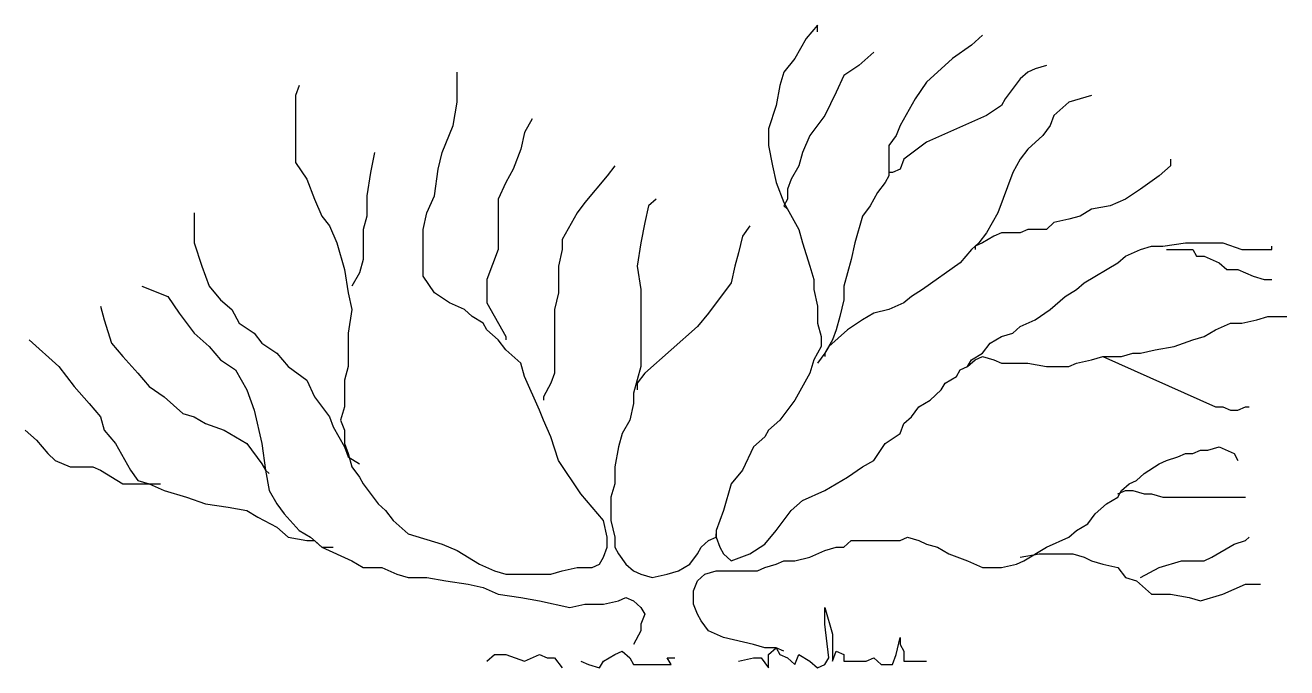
# Model space of a CAD drawing. Extents: x -0.59 to 0.59, y -0.02 to 0.57.
import ezdxf

# ---------------------------------------------------------------- set-up
doc = ezdxf.new("R2010")
doc.units = 0
doc.header["$LTSCALE"] = 100
doc.header["$MEASUREMENT"] = 0
doc.layers.add('P-ARVORE', color=2, linetype='CONTINUOUS')

msp = doc.modelspace()

# ---------------------------------------------------------------- linework, layer by layer
at = {"layer": 'P-ARVORE'}
for p, q in [((0.4745, 0.3654), (0.499, 0.3654)), ((0.499, 0.3654), (0.5025, 0.3592)), ((0.5025, 0.3592), (0.5095, 0.3592)), ((0.5095, 0.3592), (0.5235, 0.3529)), ((0.5235, 0.3529), (0.5305, 0.3467)), ((0.5305, 0.3467), (0.541, 0.3467)), ((0.541, 0.3467), (0.555, 0.3405)), ((0.555, 0.3405), (0.5655, 0.3373)), ((0.5655, 0.3373), (0.5724, 0.3373))]:
    msp.add_line(p, q, dxfattribs=at)
for points in [[(0.1493, 0.5682), (0.1493, 0.5745), (0.1389, 0.562), (0.1284, 0.5433), (0.1179, 0.5308), (0.1144, 0.5183), (0.1109, 0.4996), (0.1039, 0.4778), (0.1039, 0.4622), (0.1074, 0.4434), (0.1109, 0.4278), (0.1179, 0.4091), (0.1319, 0.3841), (0.1354, 0.3717), (0.1424, 0.3498), (0.1459, 0.3373), (0.1459, 0.328), (0.1493, 0.3124), (0.1493, 0.2968), (0.1528, 0.2843), (0.1528, 0.2749), (0.1459, 0.2625), (0.1424, 0.25), (0.1284, 0.225), (0.1144, 0.2063), (0.1039, 0.1969), (0.1004, 0.1907), (0.0899, 0.1813), (0.0794, 0.1595), (0.0689, 0.147), (0.0619, 0.122), (0.0549, 0.1033), (0.0549, 0.0971), (0.0584, 0.0877), (0.0619, 0.0815), (0.0689, 0.0752), (0.0864, 0.0815), (0.1004, 0.0908), (0.1109, 0.1033), (0.1249, 0.122), (0.1354, 0.1314), (0.1563, 0.1408), (0.1773, 0.1532), (0.1913, 0.1626), (0.2018, 0.1688), (0.2123, 0.1844), (0.2263, 0.1938), (0.2298, 0.2032), (0.2368, 0.2094), (0.2438, 0.2188), (0.2542, 0.225), (0.2647, 0.2344), (0.2682, 0.2406), (0.2787, 0.2469), (0.2822, 0.2531), (0.2892, 0.2562), (0.2962, 0.2625), (0.3032, 0.2656), (0.3137, 0.2625), (0.3207, 0.2593), (0.3452, 0.2593), (0.3626, 0.2562), (0.3836, 0.2562), (0.3906, 0.2593), (0.4046, 0.2625), (0.4151, 0.2656), (0.4326, 0.2656), (0.4431, 0.2687), (0.4501, 0.2687), (0.464, 0.2718), (0.4815, 0.2749), (0.499, 0.2812), (0.5095, 0.2843), (0.52, 0.2905), (0.534, 0.2968), (0.5445, 0.2968), (0.5585, 0.2999), (0.5689, 0.303), (0.5864, 0.303)], [(0.3032, 0.5651), (0.2927, 0.5558), (0.2752, 0.5433), (0.2508, 0.5214), (0.2403, 0.5058), (0.2263, 0.4809), (0.2228, 0.4715), (0.2158, 0.4622), (0.2158, 0.4341), (0.2123, 0.4278), (0.2053, 0.4185), (0.1983, 0.406), (0.1913, 0.3966), (0.1843, 0.3717), (0.1808, 0.3561), (0.1738, 0.3311), (0.1738, 0.3186), (0.1703, 0.303), (0.1668, 0.2905), (0.1633, 0.2812), (0.1563, 0.2687), (0.1493, 0.2593)], [(0.2018, 0.5495), (0.1878, 0.537), (0.1738, 0.5277), (0.1668, 0.5121), (0.1563, 0.4902), (0.1424, 0.4715), (0.1354, 0.4559), (0.1319, 0.4434), (0.1249, 0.431), (0.1214, 0.4216), (0.1214, 0.4122), (0.1179, 0.406), (0.1214, 0.4029)], [(-0.3332, 0.5183), (-0.3367, 0.509), (-0.3367, 0.4466), (-0.3262, 0.431), (-0.3192, 0.4122), (-0.3122, 0.3966), (-0.3052, 0.3873), (-0.2982, 0.3717), (-0.2912, 0.3467), (-0.2877, 0.3249), (-0.2842, 0.3093), (-0.2877, 0.2874), (-0.2877, 0.2562), (-0.2912, 0.2437), (-0.2912, 0.2188), (-0.2947, 0.2063), (-0.2912, 0.1969), (-0.2912, 0.1844), (-0.2877, 0.1751), (-0.2842, 0.1626), (-0.2772, 0.1532), (-0.2737, 0.147), (-0.2598, 0.1283), (-0.2528, 0.122), (-0.2458, 0.1127), (-0.2318, 0.1002), (-0.2003, 0.0908), (-0.1863, 0.0846), (-0.1654, 0.0721), (-0.1514, 0.0659), (-0.1409, 0.0628), (-0.0989, 0.0628), (-0.0884, 0.0659), (-0.0744, 0.069), (-0.0605, 0.069), (-0.0535, 0.0721), (-0.05, 0.0784), (-0.0465, 0.0877), (-0.0465, 0.0971), (-0.05, 0.1127), (-0.0709, 0.1376), (-0.0919, 0.1688), (-0.0989, 0.1907), (-0.1059, 0.2063), (-0.1094, 0.2157), (-0.1234, 0.2469), (-0.1269, 0.2593), (-0.1409, 0.2718), (-0.1479, 0.2812), (-0.1584, 0.2905), (-0.1619, 0.2968), (-0.1723, 0.303), (-0.1793, 0.3093), (-0.1933, 0.3155), (-0.2073, 0.3249), (-0.2178, 0.3405), (-0.2178, 0.3841), (-0.2143, 0.3997), (-0.2073, 0.4153), (-0.2038, 0.4403), (-0.2003, 0.4559), (-0.1898, 0.4809), (-0.1863, 0.5027), (-0.1863, 0.5308)], [(0.3626, 0.537), (0.3522, 0.5339), (0.3452, 0.5308), (0.3382, 0.5246), (0.3242, 0.5058), (0.3207, 0.4996), (0.3067, 0.4902), (0.2508, 0.4653), (0.2298, 0.4497), (0.2263, 0.4403), (0.2193, 0.4372), (0.2158, 0.4372)], [(0.4046, 0.509), (0.3836, 0.5027), (0.3696, 0.4902), (0.3661, 0.4809), (0.3591, 0.4715), (0.3452, 0.459), (0.3382, 0.4497), (0.3312, 0.4372), (0.3172, 0.3997), (0.3067, 0.381), (0.2997, 0.3717), (0.2927, 0.3654), (0.2822, 0.3529), (0.2473, 0.328), (0.2368, 0.3217), (0.2298, 0.3155), (0.2158, 0.3093), (0.2018, 0.3061), (0.1913, 0.2999), (0.1773, 0.2905), (0.1598, 0.2749), (0.1563, 0.2687), (0.1563, 0.2656)], [(-0.1164, 0.4871), (-0.1234, 0.4746), (-0.1269, 0.459), (-0.1339, 0.4403), (-0.1409, 0.4278), (-0.1479, 0.4122), (-0.1479, 0.3654), (-0.1584, 0.3373), (-0.1584, 0.3155), (-0.1409, 0.2843), (-0.1409, 0.2812)], [(-0.2633, 0.4559), (-0.2668, 0.4372), (-0.2702, 0.4153), (-0.2702, 0.3966), (-0.2737, 0.3841), (-0.2737, 0.3561), (-0.2772, 0.3436), (-0.2842, 0.3311)], [(0.478, 0.4497), (0.478, 0.4434), (0.4675, 0.4341), (0.4501, 0.4216), (0.4361, 0.4122), (0.4221, 0.406), (0.4046, 0.4029), (0.3941, 0.3966), (0.3836, 0.3935), (0.3696, 0.3904), (0.3626, 0.3841), (0.3452, 0.3841), (0.3382, 0.381), (0.3207, 0.381), (0.3137, 0.3779), (0.3032, 0.3717), (0.2962, 0.3685), (0.2962, 0.3654)], [(-0.0395, 0.4434), (-0.0465, 0.4341), (-0.0674, 0.4091), (-0.0744, 0.3997), (-0.0884, 0.3748), (-0.0884, 0.3654), (-0.0919, 0.3498), (-0.0919, 0.3249), (-0.0954, 0.3093), (-0.0954, 0.25), (-0.0989, 0.2406), (-0.1059, 0.2281), (-0.1059, 0.225)], [(-0.001, 0.4122), (-0.008, 0.406), (-0.0115, 0.3904), (-0.015, 0.3717), (-0.0185, 0.3498), (-0.015, 0.328), (-0.015, 0.2562), (-0.022, 0.2313), (-0.022, 0.2219), (-0.0255, 0.2063), (-0.0325, 0.1938), (-0.036, 0.1813), (-0.0395, 0.1626), (-0.0395, 0.147), (-0.043, 0.1345), (-0.043, 0.1127), (-0.0395, 0.0971), (-0.0395, 0.0877), (-0.036, 0.0815), (-0.029, 0.0721), (-0.022, 0.0659), (-0.015, 0.0628), (-0.0045, 0.0596), (0.0095, 0.0628), (0.02, 0.0659), (0.0305, 0.0721), (0.0375, 0.0815), (0.041, 0.0877), (0.0479, 0.094), (0.0549, 0.0971), (0.0549, 0.1002)], [(-0.4311, 0.3997), (-0.4311, 0.3717), (-0.4241, 0.3498), (-0.4171, 0.3311), (-0.4066, 0.3186), (-0.3961, 0.3093), (-0.3891, 0.2968), (-0.3751, 0.2874), (-0.3682, 0.2781), (-0.3542, 0.2687), (-0.3437, 0.2562), (-0.3262, 0.2437), (-0.3192, 0.2281), (-0.3052, 0.2094), (-0.3017, 0.2001), (-0.2912, 0.1813), (-0.2877, 0.172), (-0.2772, 0.1657)], [(0.0864, 0.3873), (0.0794, 0.3779), (0.0759, 0.3623), (0.0724, 0.3498), (0.0689, 0.3342), (0.0479, 0.3061), (0.0375, 0.2937), (-0.0115, 0.25), (-0.0185, 0.2406), (-0.0185, 0.2344)], [(0.2892, 0.2562), (0.2927, 0.2625), (0.3032, 0.2687), (0.3102, 0.2781), (0.3207, 0.2843), (0.3312, 0.2874), (0.3382, 0.2937), (0.3522, 0.2999), (0.3661, 0.3093), (0.3801, 0.3217), (0.3906, 0.328), (0.3976, 0.3342), (0.4291, 0.3529), (0.4361, 0.3592), (0.4501, 0.3654), (0.4606, 0.3685), (0.471, 0.3685), (0.492, 0.3717), (0.527, 0.3717), (0.5445, 0.3654), (0.5724, 0.3654), (0.5724, 0.3685)], [(-0.48, 0.3311), (-0.4556, 0.3217), (-0.4451, 0.3061), (-0.4311, 0.2874), (-0.4171, 0.2749), (-0.4066, 0.2625), (-0.3926, 0.2531), (-0.3821, 0.2344), (-0.3751, 0.2157), (-0.3682, 0.1844), (-0.3647, 0.1595), (-0.3612, 0.1408), (-0.3542, 0.1283), (-0.3472, 0.1189), (-0.3332, 0.1033), (-0.3227, 0.0971), (-0.3122, 0.0877), (-0.2842, 0.0752), (-0.2737, 0.069), (-0.2563, 0.069), (-0.2423, 0.0628), (-0.2318, 0.0596), (-0.2143, 0.0596), (-0.1968, 0.0565), (-0.1758, 0.0534), (-0.1619, 0.0503), (-0.1479, 0.044), (-0.1269, 0.0409), (-0.1094, 0.0378), (-0.0814, 0.0316), (-0.0674, 0.0347), (-0.05, 0.0347), (-0.036, 0.0378), (-0.029, 0.0409), (-0.022, 0.0378), (-0.015, 0.0316), (-0.0115, 0.0253), (-0.015, 0.016), (-0.015, 0.0097), (-0.022, -0.0028)], [(-0.5185, 0.3124), (-0.515, 0.2999), (-0.508, 0.2781), (-0.4975, 0.2656), (-0.4835, 0.25), (-0.4731, 0.2375), (-0.4591, 0.2281), (-0.4416, 0.2125), (-0.4311, 0.2094), (-0.4206, 0.2032), (-0.4031, 0.1969), (-0.3821, 0.1844), (-0.3682, 0.1657), (-0.3647, 0.1595), (-0.3612, 0.1564)], [(-0.5849, 0.2812), (-0.557, 0.2562), (-0.543, 0.2375), (-0.529, 0.2219), (-0.5185, 0.2094), (-0.515, 0.1969), (-0.5045, 0.1844), (-0.4905, 0.1595), (-0.4835, 0.1501), (-0.4731, 0.147), (-0.4591, 0.1408), (-0.4381, 0.1345), (-0.4206, 0.1283), (-0.3996, 0.1252), (-0.3821, 0.122), (-0.3717, 0.1158), (-0.3542, 0.1064), (-0.3437, 0.0971), (-0.3262, 0.094), (-0.3192, 0.094), (-0.3122, 0.0877), (-0.3017, 0.0877)], [(0.4151, 0.2656), (0.52, 0.2188), (0.527, 0.2188), (0.534, 0.2157), (0.541, 0.2157), (0.548, 0.2188), (0.5515, 0.2188)], [(-0.5884, 0.1969), (-0.578, 0.1876), (-0.5675, 0.1751), (-0.5605, 0.1688), (-0.5465, 0.1626), (-0.5255, 0.1626), (-0.5185, 0.1595), (-0.4975, 0.147), (-0.4626, 0.147)], [(0.0759, -0.0184), (0.0899, -0.0152), (0.0969, -0.0152), (0.1039, -0.0246), (0.1039, -0.0121), (0.1109, -0.0059), (0.1004, -0.0059), (0.0899, -0.0028), (0.0619, 0.0035), (0.0479, 0.0097), (0.041, 0.0191), (0.0375, 0.0253), (0.034, 0.0347), (0.034, 0.0472), (0.0375, 0.0565), (0.0444, 0.0628), (0.0549, 0.0659), (0.0934, 0.0659), (0.1004, 0.069), (0.1109, 0.0721), (0.1179, 0.0752), (0.1284, 0.0752), (0.1424, 0.0784), (0.1563, 0.0846), (0.1668, 0.0877), (0.1738, 0.0877), (0.1808, 0.094), (0.2263, 0.094), (0.2333, 0.0971), (0.2438, 0.094), (0.2508, 0.0908), (0.2612, 0.0877), (0.2717, 0.0815), (0.2892, 0.0752), (0.3032, 0.069), (0.3207, 0.069), (0.3347, 0.0721), (0.3417, 0.0752), (0.3626, 0.0877), (0.3836, 0.0971), (0.3906, 0.1033), (0.4011, 0.1096), (0.4081, 0.1189), (0.4186, 0.1283), (0.4291, 0.1345), (0.4326, 0.1408), (0.4396, 0.147), (0.4466, 0.1501), (0.4536, 0.1564), (0.4675, 0.1657), (0.4745, 0.1688), (0.485, 0.172), (0.492, 0.1751), (0.499, 0.1751), (0.506, 0.1782), (0.513, 0.1782), (0.5235, 0.1813), (0.5375, 0.1751), (0.541, 0.1688)], [(0.4291, 0.1376), (0.4361, 0.1408), (0.4431, 0.1408), (0.4536, 0.1376), (0.4606, 0.1376), (0.471, 0.1345), (0.548, 0.1345)], [(0.4501, 0.0596), (0.4675, 0.069), (0.4885, 0.0752), (0.5095, 0.0752), (0.5165, 0.0784), (0.5375, 0.0908), (0.548, 0.094), (0.5515, 0.0971)], [(0.3382, 0.0784), (0.3557, 0.0815), (0.3871, 0.0815), (0.3976, 0.0784), (0.4046, 0.0752), (0.4151, 0.0721), (0.4291, 0.069), (0.4361, 0.0596), (0.4466, 0.0565), (0.4606, 0.044), (0.478, 0.044), (0.4955, 0.0409), (0.506, 0.0378), (0.527, 0.044), (0.548, 0.0534), (0.562, 0.0534)], [(0.1179, -0.009), (0.1109, -0.0059), (0.1144, -0.0121), (0.1214, -0.0152), (0.1284, -0.0215), (0.1319, -0.0121), (0.1424, -0.0184), (0.1493, -0.0246), (0.1563, -0.0215), (0.1598, -0.0152), (0.1563, 0.016), (0.1563, 0.0316), (0.1633, 0.0066), (0.1633, -0.0184), (0.1668, -0.009), (0.1738, -0.0121), (0.1738, -0.0184), (0.1948, -0.0184), (0.2018, -0.0152), (0.2088, -0.0215), (0.2193, -0.0215), (0.2228, -0.0121), (0.2263, 0.0035), (0.2263, -0.0028), (0.2298, -0.009), (0.2298, -0.0184), (0.2508, -0.0184)], [(-0.0709, -0.0184), (-0.0639, -0.0215), (-0.0535, -0.0246), (-0.05, -0.0184), (-0.0395, -0.0121), (-0.0325, -0.009), (-0.0255, -0.0152), (-0.022, -0.0215), (0.013, -0.0215), (0.0095, -0.0152), (0.0165, -0.0152)], [(-0.1584, -0.0184), (-0.1514, -0.0121), (-0.1409, -0.0121), (-0.1234, -0.0184), (-0.1094, -0.0121), (-0.1024, -0.0152), (-0.0954, -0.0152), (-0.0884, -0.0246)]]:
    msp.add_lwpolyline(points, dxfattribs=at)

doc.saveas('drawing.dxf')
